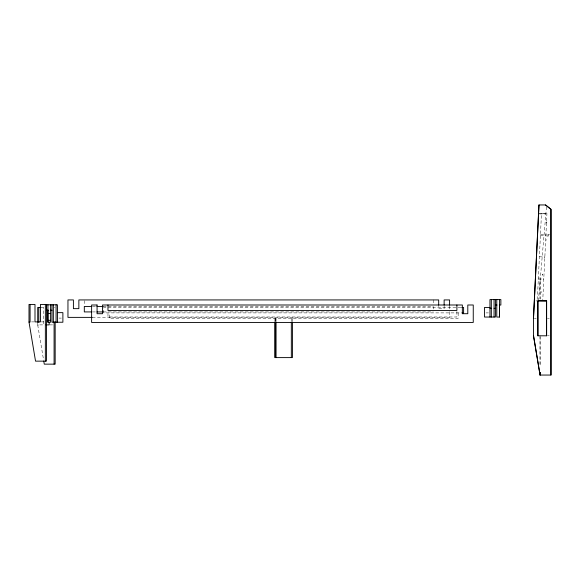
<?xml version="1.0" encoding="UTF-8"?>
<svg xmlns="http://www.w3.org/2000/svg" width="580" height="580" viewBox="0 0 580 580"><rect width="100%" height="100%" fill="white"/><g stroke="black" fill="none" stroke-linecap="round" stroke-linejoin="round"><path stroke-width="0.43" stroke-dasharray="2.9 2.17" d="M537.348 299.454L541.488 213.215L546.94 213.476L542.793 299.715M538.428 300.788L546.556 205.813M542.481 275.203L542.576 274.123M542.547 275.203L542.641 274.123M541.249 292.61L541.415 291.53M544.25 257.846L544.417 256.759M546.026 240.49L546.186 239.41M538.515 213.665L545.947 213.665M539.32 213.933L545.852 213.933M549.572 234.45L548.209 234.45L548.209 236.625L549.572 236.625M548.209 234.994L545.483 234.994L545.483 236.082L548.209 236.082M536 300.904L538.414 300.904M92.445 306.472L96.062 306.472M103.291 306.472L433.231 306.472L433.231 311.141M42.014 307.443L43.725 307.443L43.725 324.894L37.729 324.894M54.353 307.443L55.114 307.443M460.897 307.443L103.784 307.443L103.784 312.895L461.274 312.895M92.445 311.924L96.062 311.924M103.291 311.924L433.231 311.924M486.069 312.895L488.403 312.895M92.372 317.376L449.587 317.376L449.587 310.394M58.993 318.094L61.328 318.094M534.361 318.348L536.174 318.348M547.44 318.348L549.253 318.348M31.574 321.893L34.14 321.893M41.303 321.893L43.877 321.893M50.032 324.894L52.606 324.894M37.729 323.147L37.729 325.054L38.816 325.054L38.816 323.292M547.44 335.798L549.253 335.798M540.473 234.45L545.918 234.712M540.415 235.538L545.867 235.799M539.4 256.773L544.845 257.041M538.378 278.016L543.822 278.277M538.327 279.103L543.772 279.364M37.729 325.054L43.674 360.593M540.096 281.438L540.096 299.055M540.096 336.69L540.096 365.233M540.031 281.438L540.031 299.055M540.031 335.798L540.031 365.233M458.157 312.895L458.157 318.348L109.236 318.348L109.236 312.895M456.895 311.532L456.895 316.985L107.974 316.985L107.974 311.532M449.587 306.037L449.587 309.524M444.135 306.037L444.135 308.654L438.683 308.654L438.683 306.037M433.231 299.933L433.231 303.826M292.421 318.348L292.421 321.023M291.334 318.348L291.327 321.023M276.065 318.348L276.065 321.023M275.768 318.348L275.768 321.023M275.623 318.348L275.623 321.023M275.486 318.348L275.486 321.023M275.362 318.348L275.362 321.023M275.246 318.348L275.246 321.023M275.152 318.348L275.152 321.023M274.971 318.348L274.971 321.023M84.31 300.708L84.31 305.385M546.802 221.951L546.708 223.039L546.875 221.951"/><path stroke-width="0.87" d="M533.484 318.348L538.936 204.95L545.548 204.95L551 209.315L551 375.05L540.031 375.05L533.484 335.798L533.484 318.348L539.009 204.95M546.635 300.904L537.848 300.904L537.848 335.798L546.635 335.798L546.635 300.904L538.356 300.788M495.414 305.044L496.973 305.044M499.308 305.044L500.866 305.044L500.866 299.592L489.962 299.592L489.962 317.043M91.538 306.472L84.31 306.472L84.31 311.924L91.538 311.924M96.962 306.472L103.291 306.472M41.274 307.443L37.729 307.443L37.729 322.407M461.796 307.443L463.608 307.443L463.608 312.895L462.05 312.895M489.962 307.443L484.51 307.443L484.51 317.043L495.414 317.043L495.414 299.592M489.962 308.321L491.325 308.321M494.051 308.321L495.414 308.321M48.089 310.242L46.531 310.242L46.531 304.79L57.434 304.79L57.434 322.233M50.424 310.242L51.983 310.242M96.962 311.924L103.291 311.924M57.434 312.642L62.886 312.642L62.886 322.233L51.983 322.233L51.983 304.79M47.944 313.512L50.619 313.512M92.372 317.376L67.954 317.376L67.954 299.933L73.406 299.933L73.406 308.654L78.858 308.654L78.858 299.933L438.683 299.933L438.683 305.16M47.944 320.327L50.619 320.327M29 322.052L35.54 361.144L46.444 361.144L46.444 304.449L40.448 304.449L40.448 321.893L34.996 321.893L34.996 304.449L29 304.449L29 322.052L30.087 322.052L30.087 304.449M46.059 324.894L49.177 324.894L49.177 322.277M545.483 204.95L550.935 209.315L550.935 375.05M43.826 361.478L44.269 364.146L55.172 364.146L55.172 321.849M533.557 335.798L540.096 375.05L540.096 372.375M546.57 300.904L546.57 335.798M540.031 372.375L540.031 375.05M537.914 300.904L537.914 335.798M499.503 304.826L499.503 317.043L496.777 317.043L496.777 299.592M499.445 299.592L499.445 317.043M494.051 299.592L494.051 317.043M491.325 299.592L491.325 317.043M456.895 304.993L456.895 310.445L107.974 310.445L107.974 304.993M449.587 305.16L449.587 299.933L444.135 299.933L444.135 305.16M292.421 321.914L292.421 357.606L274.971 357.606L274.971 321.914M291.334 321.914L291.334 357.606M276.065 321.914L276.065 357.606M275.152 321.914L275.152 357.606M56.072 304.79L56.072 322.233M54.085 321.849L54.085 364.146M53.345 304.79L53.345 322.233M50.619 304.79L50.619 322.233L47.894 322.233L47.894 310.024M47.944 304.79L47.944 322.233M45.356 304.449L45.356 361.144M38.816 307.443L38.816 322.407M97.07 304.993L91.618 304.993L91.618 322.437L473.251 322.437L473.251 304.993L467.799 304.993L467.799 313.715L462.347 313.715L462.347 304.993L102.522 304.993L102.522 313.715L97.07 313.715L97.07 304.993"/></g></svg>
